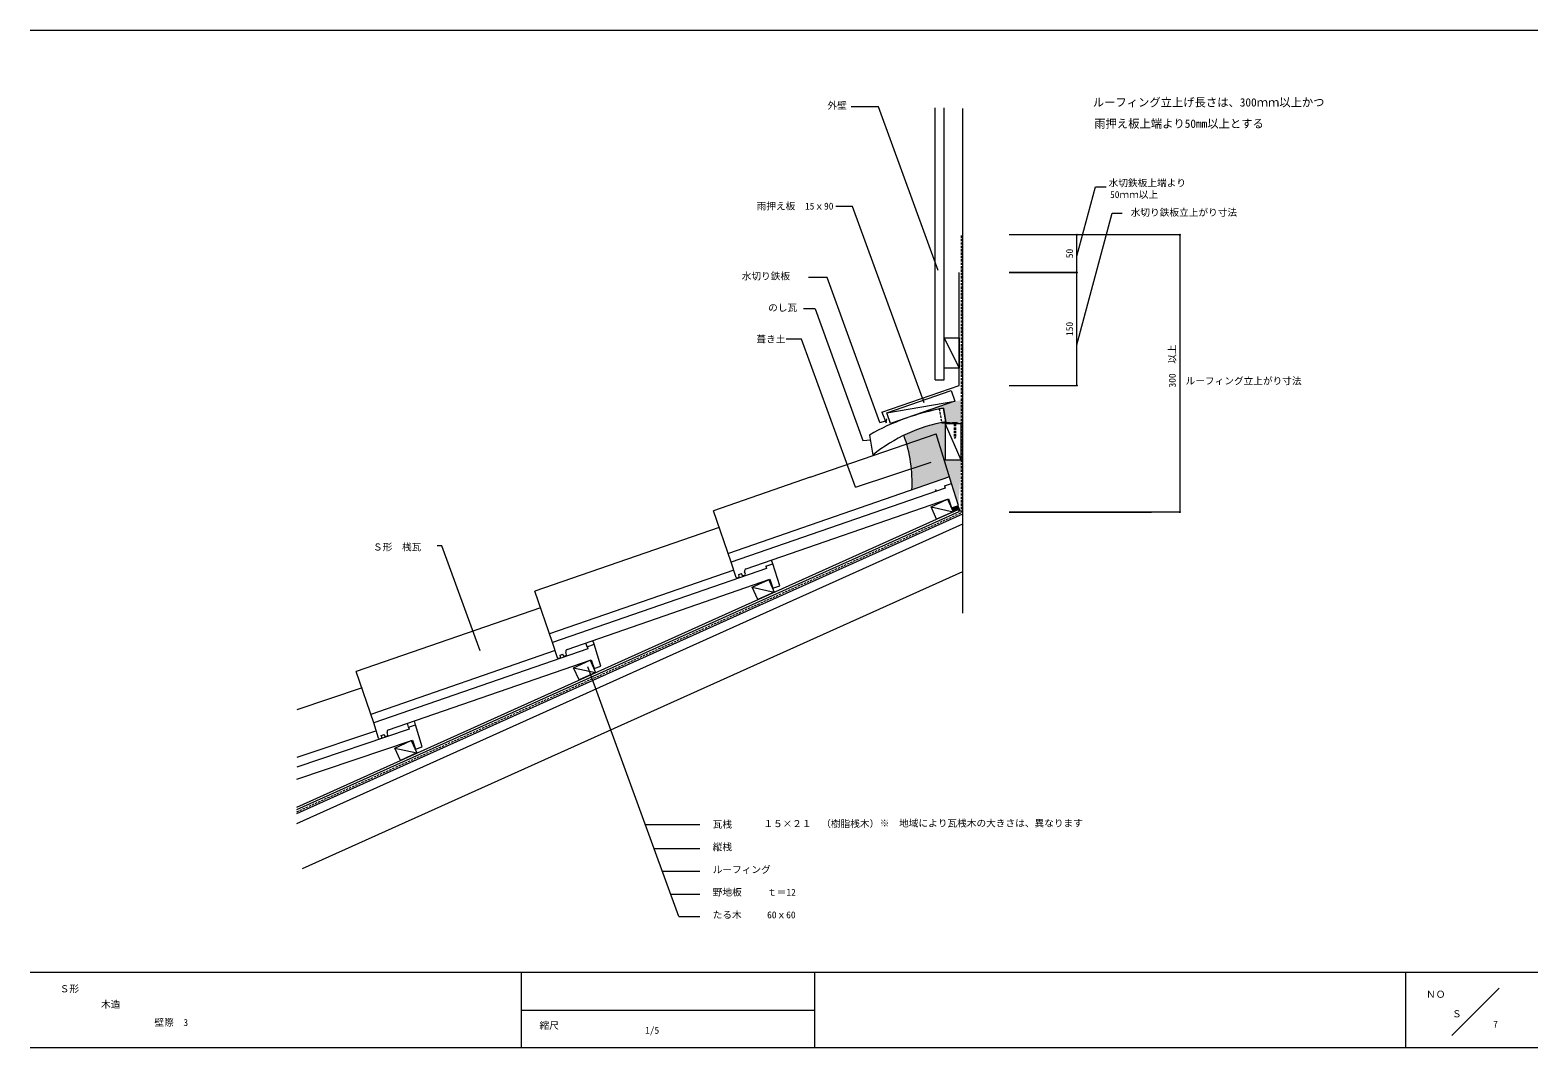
# Model space of a CAD drawing. Units: millimetres, scale not verified, with parts at other scales. Extents: x -203 to 197, y -138 to 132.
import ezdxf
from ezdxf.enums import TextEntityAlignment as Align

# ---------------------------------------------------------------- set-up
doc = ezdxf.new("R2010")
doc.units = ezdxf.units.MM
doc.header["$LTSCALE"] = 0.5
doc.header["$PDMODE"] = 32
doc.header["$PDSIZE"] = 0.25
doc.linetypes.add('DASHED1', pattern=[1.8, 1.2, -0.6])
for name, color, linetype, lineweight in [('0-0', 5, 'Continuous', 18), ('1-0', 7, 'Continuous', 18), ('1-1', 7, 'Continuous', 18), ('1-2', 3, 'Continuous', 18), ('1-3', 7, 'Continuous', 18), ('1-4', 3, 'Continuous', 18), ('1-5', 8, 'Continuous', 18)]:
    doc.layers.add(name, color=color, linetype=linetype, lineweight=lineweight)
doc.layers.add('1-6_ADD_LINE', color=8, linetype='Continuous')
doc.styles.add('ＭＳ ゴシック', font='')
doc.styles.get('ＭＳ ゴシック').set_extended_font_data('MS Gothic')

msp = doc.modelspace()

# ---------------------------------------------------------------- linework, layer by layer
at = {"layer": '0-0'}
for p, q in [((-203.2432, 131.6351), (196.7568, 131.6351)), ((196.7568, -118.3649), (-203.2433, -118.3649)), ((-72.973, -118.3649), (-72.973, -138.3649)), ((4.8649, -118.3649), (4.8649, -138.3649)), ((161.7568, -138.3649), (161.7568, -118.3649)), ((186.4865, -122.5541), (173.9189, -135.1216)), ((-72.973, -128.3649), (4.8649, -128.3649)), ((196.7568, -138.3649), (-203.2432, -138.3649))]:
    msp.add_line(p, q, dxfattribs=at)
at = {"layer": '1-0'}
for p, q in [((37.2309, 1.9151), (35.7707, 5.16)), ((37.2309, 1.9151), (35.7707, 5.16)), ((35.7707, 5.16), (41.6081, 3.8849)), ((37.2558, 1.9264), (42.949, 4.4883)), ((40.1308, 7.1678), (41.6081, 3.8849)), ((-132.5333, -75.1367), (43.1952, 3.9412)), ((-132.5333, -76.2333), (44.1955, 3.2947)), ((-132.5333, -74.4788), (37.2558, 1.9264)), ((-132.5333, -78.8651), (44.1955, 0.6629)), ((-130.9731, -90.8233), (44.1955, -11.9975)), ((-10.189, -19.4238), (-11.6492, -16.179)), ((-11.6492, -16.179), (-5.8118, -17.4541)), ((-59.0691, -37.5179), (-54.709, -35.51)), ((-57.6089, -40.7628), (-59.0691, -37.5179)), ((-57.6089, -40.7628), (-59.0691, -37.5179)), ((-59.0691, -37.5179), (-53.2317, -38.793)), ((-102.8633, -53.2711), (-103.1691, -52.253)), ((-106.5062, -58.8188), (-100.6516, -60.132))]:
    msp.add_line(p, q, dxfattribs=at)
at = {"layer": '1-0', "color": 3, "linetype": 'DASHED1'}
msp.add_line((-132.5333, -75.7346), (43.8451, 3.6357), dxfattribs=at)
at = {"layer": '1-0'}
for points in [[(35.7707, 5.16), (40.1308, 7.1679), (41.6081, 3.8849), (37.2531, 1.9251), (37.2309, 1.9151)], [(40.1308, 7.1678), (41.6081, 3.8849), (37.2309, 1.9151)], [(-10.189, -19.4238), (-11.6492, -16.179), (-7.3177, -14.1842)], [(-7.2891, -14.1712), (-5.8118, -17.4541), (-10.189, -19.4238)], [(-7.2891, -14.1712), (-5.8118, -17.4541), (-10.189, -19.4238)], [(-7.2891, -14.1712), (-5.8118, -17.4541), (-10.189, -19.4238)], [(-54.709, -35.5101), (-53.2317, -38.793), (-57.6089, -40.7628)], [(-54.709, -35.5101), (-53.2317, -38.793), (-57.6089, -40.7628)]]:
    msp.add_lwpolyline(points, dxfattribs=at)
msp.add_lwpolyline([(-105.0288, -62.1017), (-106.5062, -58.8188), (-102.1289, -56.8491), (-100.6516, -60.132)], close=True, dxfattribs=at)
at = {"layer": '1-1'}
for p, q in [((21.8349, 111.2537), (14.5946, 111.2537)), ((37.6401, 67.8292), (21.8349, 111.2537)), ((36.8553, 38.9067), (36.8553, 111.0634)), ((39.2553, 38.9067), (39.2553, 111.0634)), ((44.1955, -23.0656), (44.1955, 110.8076)), ((14.9712, 84.8159), (10.5405, 84.8159)), ((33.4772, 33.9711), (14.9712, 84.8159)), ((74.4849, 48.1544), (83.8548, 83.1237)), ((83.8548, 83.1237), (86.4939, 83.1237)), ((74.4849, 77.3734), (56.4766, 77.3734)), ((101.7375, 77.3734), (56.4766, 77.3734)), ((74.4849, 67.3734), (74.4849, 77.3734)), ((101.7375, 77.3734), (101.7375, 3.7934)), ((8.1713, 65.9934), (3.2432, 65.9934)), ((22.161, 27.5569), (8.1713, 65.9934)), ((56.4766, 67.3734), (74.4849, 67.3734)), ((74.4849, 67.3734), (56.4766, 67.3734)), ((74.4849, 37.3734), (74.4849, 67.3734)), ((4.987, 57.7167), (1.9347, 57.7167)), ((39.2553, 49.9724), (43.2553, 41.9724)), ((36.8553, 38.9067), (39.2553, 38.9067)), ((56.4766, 37.3734), (74.4849, 37.3734)), ((24.066, 30.1235), (42.0575, 33.1739)), ((33.471, 33.9881), (33.8919, 32.8317)), ((39.0928, 31.3445), (37.9219, 31.1339)), ((39.0928, 31.3445), (39.7321, 27.6687)), ((22.161, 27.5569), (23.7547, 27.9693)), ((39.4858, 27.2061), (39.4858, 17.661)), ((41.4716, 27.5791), (41.4716, 27.3587)), ((41.4716, 27.5791), (42.6716, 27.5791)), ((41.4716, 27.3587), (42.6716, 27.3587)), ((41.8716, 27.3587), (41.8716, 27.139)), ((42.2716, 27.3587), (42.2716, 27.139)), ((42.6716, 27.3587), (42.6716, 27.5791)), ((43.6429, 27.2061), (43.6429, 17.661)), ((15.7109, 10.4006), (35.7628, 16.9908)), ((39.4858, 17.661), (43.6429, 17.661)), ((56.4766, 3.7934), (94.2387, 3.7934)), ((101.7375, 3.7934), (56.4766, 3.7934)), ((-31.1772, -103.4823), (-55.2629, -37.3074))]:
    msp.add_line(p, q, dxfattribs=at)
at = {"layer": '1-1', "color": 3, "linetype": 'DASHED1'}
msp.add_line((43.8451, 3.6357), (43.8451, 77.3734), dxfattribs=at)
at = {"layer": '1-1', "color": 3}
for p, q in [((43.2553, 37.3734), (43.2553, 67.3734)), ((22.7097, 30.2648), (43.2553, 37.3734)), ((22.7097, 30.2648), (23.861, 27.4389)), ((23.861, 27.4389), (23.9952, 28.5052))]:
    msp.add_line(p, q, dxfattribs=at)
at = {"layer": '1-1', "linetype": 'DASHED1'}
for p, q in [((37.9219, 31.1339), (38.5916, 27.4667)), ((41.8716, 27.139), (41.8716, 23.6403)), ((41.8716, 23.6403), (42.0716, 23.2646))]:
    msp.add_line(p, q, dxfattribs=at)
at = {"layer": '1-1'}
for points in [[(74.4849, 71.6939), (79.4057, 90.0587), (82.2637, 90.0587)], [(4.987, 57.7167), (17.7006, 22.7862), (19.7788, 22.9677)], [(15.7109, 10.4006), (1.4292, 49.6394), (-2.6521, 49.6394)], [(39.7321, 27.6687), (38.5916, 27.4667), (41.4514, 27.2507), (42.597, 27.2507)], [(43.6429, 27.2061), (39.4858, 27.2061), (43.6429, 17.661)]]:
    msp.add_lwpolyline(points, dxfattribs=at)
for points in [[(39.2553, 41.9724), (39.2553, 49.9724), (43.2553, 49.9724), (43.2553, 41.9724)], [(25.0469, 27.2884), (24.066, 30.1235), (41.0766, 36.009), (42.0575, 33.1739)]]:
    msp.add_lwpolyline(points, close=True, dxfattribs=at)
at = {"layer": '1-1', "linetype": 'DASHED1'}
msp.add_lwpolyline([(42.2716, 27.139), (42.2716, 23.6403), (42.0716, 23.2646)], dxfattribs=at)
at = {"layer": '1-1'}
msp.add_circle((37.0345, 9.6016), 0.0609, dxfattribs=at)
for p in [(74.4849, 77.3734), (101.7375, 77.3734), (74.4849, 67.3734), (74.4849, 37.3734), (101.7375, 3.7934)]:
    msp.add_point(p, dxfattribs=at)
at = {"layer": '1-2', "color": 7}
for p, q in [((3.6935, 12.9967), (-21.9261, 4.1326)), ((40.6946, 13.1008), (-18.0025, -7.2078)), ((-17.2178, -9.4759), (-21.9261, 4.1326)), ((42.949, 4.4883), (43.1952, 3.9412)), ((-20.4021, -0.2723), (-69.3461, -17.2064)), ((-16.5481, -11.6367), (-65.4224, -28.5468)), ((-6.1922, -9.9584), (-6.5392, -8.9557)), ((-64.6377, -30.8149), (-69.3461, -17.2064)), ((-67.8221, -21.6112), (-116.766, -38.5454)), ((-55.5032, -31.9517), (-55.8175, -30.9377)), ((-53.6121, -31.2974), (-53.9591, -30.2947)), ((-63.968, -32.9757), (-112.8423, -49.8858)), ((-112.0576, -52.1538), (-116.766, -38.5454)), ((-115.1319, -42.8371), (-132.5333, -48.6883)), ((-100.9666, -52.6333), (-101.3107, -51.61)), ((-111.3911, -54.2395), (-132.5333, -61.3485))]:
    msp.add_line(p, q, dxfattribs=at)
at = {"layer": '1-2'}
for p, q in [((39.5144, 10.1528), (-17.2178, -9.4759)), ((39.3366, 10.7262), (41.2277, 11.3805)), ((39.3366, 10.7262), (39.5144, 10.1528)), ((43.0345, 5.5509), (41.2277, 11.3805)), ((-13.3219, -11.3025), (40.4029, 7.2858)), ((40.4029, 7.2858), (41.223, 4.9156)), ((41.2203, 4.9232), (43.0345, 5.5509)), ((-7.9056, -11.1861), (-64.6377, -30.8149)), ((-15.9541, -13.5532), (-17.2178, -9.4759)), ((-8.0833, -10.6127), (-6.1922, -9.9584)), ((-8.0833, -10.6127), (-7.9056, -11.1861)), ((-4.3855, -15.788), (-6.1922, -9.9584)), ((-60.7419, -32.6415), (-7.017, -14.0532)), ((-15.6977, -13.683), (-15.2249, -13.5194)), ((-15.2406, -12.8151), (-14.4842, -12.5534)), ((-15.0993, -13.2712), (-15.2406, -12.8151)), ((-14.3467, -12.997), (-14.4842, -12.5534)), ((-13.6175, -12.9632), (-14.0903, -13.1268)), ((-13.4919, -12.715), (-13.6989, -12.0471)), ((-7.017, -14.0532), (-6.197, -16.4233)), ((-6.1996, -16.4157), (-4.3855, -15.788)), ((-63.374, -34.8921), (-64.6377, -30.8149)), ((-55.5032, -31.9517), (-53.6121, -31.2974)), ((-55.5032, -31.9517), (-55.3255, -32.5251)), ((-51.8054, -37.127), (-53.6121, -31.2974)), ((-55.3255, -32.5251), (-112.0576, -52.1538)), ((-108.1618, -53.9804), (-54.4369, -35.3922)), ((-63.1176, -35.0219), (-62.6448, -34.8583)), ((-62.6605, -34.154), (-61.9041, -33.8923)), ((-62.5192, -34.6101), (-62.6605, -34.154)), ((-61.7666, -34.336), (-61.9041, -33.8923)), ((-61.0375, -34.3022), (-61.5102, -34.4658)), ((-60.9118, -34.054), (-61.1188, -33.3861)), ((-54.4369, -35.3922), (-53.6169, -37.7623)), ((-53.6195, -37.7547), (-51.8054, -37.127)), ((-102.6906, -53.846), (-132.5333, -63.8806)), ((-110.794, -56.2311), (-112.0576, -52.1538)), ((-110.0805, -55.493), (-109.3241, -55.2313)), ((-109.9391, -55.9491), (-110.0805, -55.493)), ((-109.1866, -55.6749), (-109.3241, -55.2313)), ((-108.4574, -55.6412), (-108.9301, -55.8047)), ((-108.3317, -55.393), (-108.5387, -54.7251)), ((-102.8633, -53.2711), (-100.9666, -52.6333)), ((-102.8633, -53.2711), (-102.6906, -53.846)), ((-99.2108, -58.4785), (-100.9666, -52.6333)), ((-132.5333, -67.0456), (-101.8271, -56.7207)), ((-110.5375, -56.3609), (-110.0648, -56.1973)), ((-101.8271, -56.7207), (-101.0278, -59.0979)), ((-101.0304, -59.0903), (-99.2108, -58.4785))]:
    msp.add_line(p, q, dxfattribs=at)
for centre, radius, start, end in [((-13.1257, -11.8695), 0.6, 109.08589, 197.21983), ((-15.7631, -13.4939), 0.2, 197.21655, 289.08514), ((-15.2903, -13.3304), 0.2, 289.08401, 17.21758), ((-14.1556, -12.9378), 0.2, 197.21758, 289.0885), ((-13.6829, -12.7742), 0.2, 289.0885, 17.21996), ((-63.183, -34.8329), 0.2, 197.21655, 289.08514), ((-62.7103, -34.6694), 0.2, 289.08401, 17.21758), ((-61.5756, -34.2768), 0.2, 197.21758, 289.0885), ((-60.5457, -33.2085), 0.6, 109.08589, 197.21983), ((-61.1029, -34.1132), 0.2, 289.0885, 17.21996), ((-110.1302, -56.0083), 0.2, 289.08401, 17.21758), ((-108.9955, -55.6157), 0.2, 197.21758, 289.0885), ((-107.9656, -54.5474), 0.6, 109.08589, 197.21983), ((-108.5228, -55.4522), 0.2, 289.0885, 17.21996), ((-110.6029, -56.1719), 0.2, 197.21655, 289.08514)]:
    msp.add_arc(centre, radius, start, end, dxfattribs=at)
at = {"layer": '1-3'}
for p, q in [((-25.568, -79.1976), (-40.0161, -79.1976)), ((-25.568, -85.597), (-37.6869, -85.597)), ((-25.568, -91.5393), (-35.5241, -91.5393)), ((-25.568, -97.7102), (-33.2781, -97.7102)), ((-31.1772, -103.4823), (-25.568, -103.4823))]:
    msp.add_line(p, q, dxfattribs=at)
msp.add_lwpolyline([(-83.836, -33.0174), (-93.9823, -5.1405), (-95.2562, -5.1405)], dxfattribs=at)
at = {"layer": '1-4'}
for p, q in [((39.0123, 31.277), (39.6291, 27.7302)), ((19.4323, 24.2177), (20.3575, 18.8976))]:
    msp.add_line(p, q, dxfattribs=at)
at = {"layer": '1-4', "color": 7}
for p in [(3.6935, 12.9967), (41.2277, 11.3805)]:
    msp.add_line(p, (37.1403, 24.569), dxfattribs=at)
at = {"layer": '1-4'}
for centre, radius, end in [((49.3215, -28.0013), 60.168, 119.78603), ((46.7589, -13.2665), 41.612, 129.38039)]:
    msp.add_arc(centre, radius, 99.86572, end, dxfattribs=at)
at = {"layer": '1-5', "color": 7}
msp.add_arc((-5.4171, 11.7004), 36.1659, 356.73297, 20.1272, dxfattribs=at)
at = {"layer": '1-5'}
for points in [[(42.0575, 33.1739), (35.0769, 30.7587), (39.0123, 31.277)], [(42.0575, 33.1739), (39.0123, 31.277), (39.6291, 27.7302)], [(39.6291, 27.7302), (43.8451, 33.46), (42.0575, 33.1739)], [(35.0769, 30.7587), (34.9139, 30.4163), (36.0636, 30.6619)], [(35.0769, 30.7587), (38.272, 31.1467), (39.0123, 31.277)], [(35.0769, 30.7587), (37.3204, 30.9492), (38.272, 31.1467)], [(35.0769, 30.7587), (36.0636, 30.6619), (37.3204, 30.9492)], [(36.9446, 27.1799), (29.3993, 24.5637), (28.5401, 24.1452)], [(36.9446, 27.1799), (28.5401, 24.1452), (28.6521, 23.832)], [(36.9446, 27.1799), (28.6521, 23.832), (28.7946, 23.4239)], [(36.9446, 27.1799), (28.7946, 23.4239), (28.8905, 23.1486)], [(36.9446, 27.1799), (28.8905, 23.1486), (29.2242, 22.1115)], [(36.9446, 27.1799), (29.2242, 22.1115), (29.6146, 20.6553)], [(36.9446, 27.1799), (30.3093, 24.9713), (29.3993, 24.5637)], [(36.9446, 27.1799), (29.6146, 20.6553), (29.9417, 19.2729)], [(36.9446, 27.1799), (29.9417, 19.2729), (30.2161, 17.8166)], [(36.9446, 27.1799), (30.2161, 17.8166), (30.406, 16.6031)], [(36.9446, 27.1799), (31.2667, 25.3694), (30.3093, 24.9713)], [(36.9446, 27.1799), (30.406, 16.6031), (30.5707, 15.2843)], [(36.9446, 27.1799), (30.5707, 15.2843), (30.6488, 14.176)], [(36.9446, 27.1799), (30.6488, 14.176), (30.7543, 12.5298)], [(36.9446, 27.1799), (30.7543, 11.0208), (30.7121, 10.2083)], [(36.9446, 27.1799), (30.7543, 12.5298), (30.7543, 11.0208)], [(36.9446, 27.1799), (32.2714, 25.7486), (31.2667, 25.3694)], [(36.9446, 27.1799), (33.845, 26.2984), (32.2714, 25.7486)], [(36.9446, 27.1799), (35.2858, 26.7534), (33.845, 26.2984)], [(30.7121, 10.2083), (30.69, 9.6393), (40.6946, 13.1008)], [(43.0345, 5.5509), (41.2203, 4.9233), (42.949, 4.4883)], [(41.2203, 4.9233), (41.6081, 3.8849), (42.949, 4.4883)], [(43.0345, 5.5509), (42.949, 4.4883), (43.8451, 3.6357)]]:
    msp.add_solid(points, dxfattribs=at)
at = {"layer": '1-6_ADD_LINE'}
for points in [[(43.8451, 33.46), (39.6291, 27.7302), (41.4716, 27.5791)], [(43.8451, 33.46), (41.4716, 27.5791), (42.6716, 27.5791)], [(43.8451, 33.46), (42.6716, 27.5791), (43.8451, 27.2035)], [(39.6291, 27.7302), (36.9446, 27.1799), (30.7187, 10.2263)], [(30.7187, 10.2263), (39.4858, 27.2061), (39.6291, 27.7302)], [(30.7187, 10.2263), (39.6291, 27.7302), (39.6291, 27.7302)], [(30.7187, 10.2263), (39.4858, 17.661), (39.4858, 27.2061)], [(39.6291, 27.7302), (38.5793, 27.5337), (36.9446, 27.1799)], [(39.4858, 27.2061), (41.4716, 27.5791), (39.6291, 27.7302)], [(39.4858, 27.2061), (39.6291, 27.7302), (39.6291, 27.7302)], [(39.4858, 27.2061), (41.4716, 27.3587), (41.4716, 27.5791)], [(39.4858, 27.2061), (41.4853, 27.2061), (41.4716, 27.3587)], [(42.6716, 27.5791), (42.6763, 27.2061), (43.8451, 27.2035)], [(30.7187, 10.2263), (40.6946, 13.1008), (39.4858, 17.661)], [(39.4858, 17.661), (43.0345, 5.5509), (43.8189, 17.646)], [(39.4858, 17.661), (40.6946, 13.1008), (43.0345, 5.5509)]]:
    msp.add_solid(points, dxfattribs=at)

# ---------------------------------------------------------------- texts
at = {"layer": '0-0', "color": 7, "style": 'ＭＳ ゴシック'}
for s, p in [('Ｓ形', (-195.4054, -124.1757)), ('ＮＯ', (167.1021, -125.6345)), ('木造', (-184.4438, -128.2884)), ('壁際\u30003', (-170.2781, -133.1048)), ('縮尺', (-68.1081, -133.9054)), ('Ｓ', (173.9788, -130.8109)), ('7', (184.9024, -133.5595))]:
    msp.add_text(s, height=1.833, dxfattribs=at).set_placement(p, align=Align.BOTTOM_LEFT)
at = {"layer": '1-0', "style": 'ＭＳ ゴシック'}
msp.add_text('1/5', height=1.833, dxfattribs=at).set_placement((-40.0932, -135.1819), align=Align.BOTTOM_LEFT)
at = {"layer": '1-1', "style": 'ＭＳ ゴシック'}
for s, height, p in [('外壁', 1.833, (8.2959, 110.1818)), ('ルーフィング立上げ長さは、300ｍｍ以上かつ', 2.199, (78.6892, 110.7122)), ('雨押え板上端より50mm以上とする', 2.199, (79.0759, 105.0651)), ('水切鉄板上端より', 1.833, (82.8858, 89.637)), ('50ｍｍ以上', 1.833, (83.2591, 86.5265)), ('雨押え板\u300015ｘ90', 1.833, (-10.5106, 83.4813)), ('水切り鉄板立上がり寸法', 1.833, (88.7335, 81.7986)), ('水切り鉄板', 1.833, (-14.4576, 64.907)), ('のし瓦', 1.833, (-7.457, 56.5428)), ('葺き土', 1.833, (-10.5471, 48.1891)), ('ルーフィング立上がり寸法', 1.833, (103.2967, 37.1062)), ('１５×２１\u3000（樹脂桟木）', 1.833, (-8.6997, -80.3651)), ('※\u3000地域により瓦桟木の大きさは、異なります', 1.833, (22.1647, -80.2455))]:
    msp.add_text(s, height=height, dxfattribs=at).set_placement(p, align=Align.BOTTOM_LEFT)
for s, p in [('50', (73.9849, 71.1234)), ('150', (73.9849, 50.4984)), ('300\u3000以上', (101.2375, 36.8334))]:
    msp.add_text(s, height=1.833, rotation=90, dxfattribs=at).set_placement(p, align=Align.BOTTOM_LEFT)
at = {"layer": '1-3', "style": 'ＭＳ ゴシック'}
for s, p in [('Ｓ形\u3000桟瓦', (-112.2863, -6.9713)), ('瓦桟', (-22.1516, -80.5486)), ('縦桟', (-22.1516, -86.5486)), ('ルーフィング', (-22.1516, -92.5486)), ('野地板', (-22.1516, -98.5486)), ('ｔ＝12', (-7.7184, -98.5486)), ('たる木', (-22.1516, -104.5486)), ('60ｘ60', (-7.7184, -104.5486))]:
    msp.add_text(s, height=1.833, dxfattribs=at).set_placement(p, align=Align.BOTTOM_LEFT)

doc.saveas('drawing.dxf')
